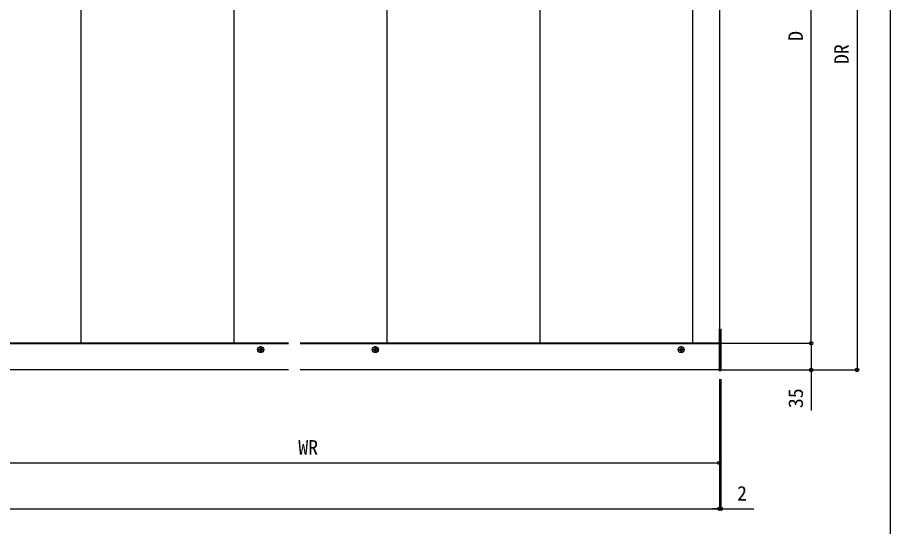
# Model space of a CAD drawing. Units: millimetres, scale not verified. Extents: x -1312 to 1312, y -1952 to 1943.
# Drawn here: x 171 to 1312, y -1188 to -523 of the extents above; entities that cross this region are included whole.
import ezdxf
from ezdxf.enums import TextEntityAlignment as Align

# ---------------------------------------------------------------- set-up
doc = ezdxf.new("R2010")
doc.units = ezdxf.units.MM
doc.header["$LTSCALE"] = 10
for name, color, linetype in [('0-4_YKK_12', 2, 'Continuous'), ('0-5_YKK_13', 4, 'Continuous'), ('0-6_YKK_D', 6, 'Continuous'), ('0-7_YKK_ZWAK', 7, 'Continuous')]:
    doc.layers.add(name, color=color, linetype=linetype)
doc.styles.add('ＭＳ ゴシック', font='')
doc.styles.get('ＭＳ ゴシック').set_extended_font_data('MS Gothic')

msp = doc.modelspace()

# ---------------------------------------------------------------- linework, layer by layer
at = {"layer": '0-4_YKK_12'}
for p, q in [((253.66, -218.83), (253.66, -948.53)), ((453.66, -218.83), (453.66, -948.53)), ((653.66, -218.83), (653.66, -948.53)), ((853.66, -218.83), (853.66, -948.53)), ((1053.66, -218.83), (1053.66, -948.53)), ((1088.66, -218.83), (1088.66, -948.53)), ((-459.84, -948.53), (525.16, -948.53)), ((38.66, -949.02), (525.16, -949.02)), ((540.16, -948.53), (1088.66, -948.53)), ((540.16, -949.02), (1088.66, -949.02)), ((1088.66, -949.02), (1088.66, -983.47)), ((525.16, -983.47), (63.66, -983.47)), ((1088.66, -983.47), (540.16, -983.47))]:
    msp.add_line(p, q, dxfattribs=at)
at = {"layer": '0-5_YKK_13'}
for p, q in [((525.16, -948.52), (-459.84, -948.52)), ((-459.84, -949.02), (525.16, -949.02)), ((484.26, -956.81), (493.06, -956.81)), ((486.42, -956.31), (487.52, -956.29)), ((486.42, -957.31), (487.52, -957.33)), ((487.52, -956.29), (488.04, -956.19)), ((487.52, -957.33), (488.04, -957.43)), ((488.14, -955.67), (488.04, -956.19)), ((488.14, -957.94), (488.04, -957.43)), ((488.16, -954.56), (488.14, -955.67)), ((488.16, -959.05), (488.14, -957.94)), ((488.66, -961.21), (488.66, -952.41)), ((489.16, -954.56), (489.18, -955.67)), ((489.16, -959.05), (489.18, -957.94)), ((489.18, -955.67), (489.28, -956.19)), ((489.18, -957.94), (489.28, -957.43)), ((489.8, -956.29), (489.28, -956.19)), ((489.8, -957.33), (489.28, -957.43)), ((490.91, -956.31), (489.8, -956.29)), ((490.91, -957.31), (489.8, -957.33)), ((634.26, -956.81), (643.06, -956.81)), ((636.42, -956.31), (637.52, -956.29)), ((636.42, -957.31), (637.52, -957.33)), ((637.52, -956.29), (638.04, -956.19)), ((637.52, -957.33), (638.04, -957.43)), ((638.14, -955.67), (638.04, -956.19)), ((638.14, -957.94), (638.04, -957.43)), ((638.16, -954.56), (638.14, -955.67)), ((638.16, -959.05), (638.14, -957.94)), ((638.66, -961.21), (638.66, -952.41)), ((639.16, -954.56), (639.18, -955.67)), ((639.16, -959.05), (639.18, -957.94)), ((639.18, -955.67), (639.28, -956.19)), ((639.18, -957.94), (639.28, -957.43)), ((639.8, -956.29), (639.28, -956.19)), ((639.8, -957.33), (639.28, -957.43)), ((640.91, -956.31), (639.8, -956.29)), ((640.91, -957.31), (639.8, -957.33)), ((1034.26, -956.81), (1043.06, -956.81)), ((1036.42, -956.31), (1037.52, -956.29)), ((1036.42, -957.31), (1037.52, -957.33)), ((1037.52, -956.29), (1038.04, -956.19)), ((1037.52, -957.33), (1038.04, -957.43)), ((1038.14, -955.67), (1038.04, -956.19)), ((1038.14, -957.94), (1038.04, -957.43)), ((1038.16, -954.56), (1038.14, -955.67)), ((1038.16, -959.05), (1038.14, -957.94)), ((1038.66, -961.21), (1038.66, -952.41)), ((1039.16, -954.56), (1039.18, -955.67)), ((1039.16, -959.05), (1039.18, -957.94)), ((1039.18, -955.67), (1039.28, -956.19)), ((1039.18, -957.94), (1039.28, -957.43)), ((1039.8, -956.29), (1039.28, -956.19)), ((1039.8, -957.33), (1039.28, -957.43)), ((1040.91, -956.31), (1039.8, -956.29)), ((1040.91, -957.31), (1039.8, -957.33))]:
    msp.add_line(p, q, dxfattribs=at)
for points in [[(1088.66, -930.01), (1089.16, -930.01), (1089.16, -984.47), (1088.66, -984.47)], [(1089.16, -930.01), (1090.66, -930.01), (1090.66, -984.47), (1089.16, -984.47)]]:
    msp.add_lwpolyline(points, close=True, dxfattribs=at)
msp.add_lwpolyline([(540.16, -949.02), (1088.66, -949.02), (1088.66, -948.52), (540.16, -948.52)], dxfattribs=at)
for centre, radius in [((488.66, -956.81), 4), ((490.78, -958.93), 0.3), ((638.66, -956.81), 4), ((640.78, -958.93), 0.3), ((1038.66, -956.81), 4), ((1040.78, -958.93), 0.3)]:
    msp.add_circle(centre, radius, dxfattribs=at)
for centre, start, end in [((488.66, -956.81), 167.44414, 192.55586), ((488.66, -956.81), 77.44414, 102.55586), ((488.66, -956.81), 257.44414, 282.55586), ((488.66, -956.81), 347.44414, 12.55586), ((638.66, -956.81), 167.44414, 192.55586), ((638.66, -956.81), 77.44414, 102.55586), ((638.66, -956.81), 257.44414, 282.55586), ((638.66, -956.81), 347.44414, 12.55586), ((1038.66, -956.81), 167.44414, 192.55586), ((1038.66, -956.81), 77.44414, 102.55586), ((1038.66, -956.81), 257.44414, 282.55586), ((1038.66, -956.81), 347.44414, 12.55586)]:
    msp.add_arc(centre, 2.3, start, end, dxfattribs=at)
at = {"layer": '0-6_YKK_D'}
for p, q in [((1208.66, -948.53), (1208.66, -133.53)), ((1268.66, -133.52), (1268.66, -983.47)), ((1089.16, -948.53), (1209.66, -948.53)), ((1089.66, -948.52), (1209.66, -948.52)), ((1089.66, -983.47), (1269.66, -983.47)), ((1089.66, -983.47), (1209.66, -983.47)), ((1088.66, -995.47), (1088.66, -1165.93)), ((1088.66, -995.47), (1088.66, -1105.93)), ((1088.66, -995.47), (1088.66, -1165.93)), ((1090.66, -995.47), (1090.66, -1165.93)), ((38.66, -1104.93), (1088.66, -1104.93)), ((-1011.34, -1164.93), (1088.66, -1164.93)), ((1088.66, -1164.93), (1079.66, -1164.93)), ((1088.66, -1164.93), (1090.66, -1164.93)), ((1090.66, -1164.93), (1133.73, -1164.93))]:
    msp.add_line(p, q, dxfattribs=at)
msp.add_lwpolyline([(1208.66, -948.52), (1208.66, -983.47), (1208.66, -1036.45)], dxfattribs=at)
for centre in [(1208.66, -948.52), (1208.66, -948.53), (1208.66, -983.47), (1268.66, -983.47), (1088.66, -1104.93), (1088.66, -1164.93), (1088.66, -1164.93), (1090.66, -1164.93)]:
    msp.add_circle(centre, 2.25, dxfattribs=at)
at = {"layer": '0-7_YKK_ZWAK'}
msp.add_lwpolyline([(-1312.5, -1952.2), (1312.5, -1952.2), (1312.5, 1872.8)], dxfattribs=at)

# ---------------------------------------------------------------- texts
at = {"layer": '0-6_YKK_D', "style": 'ＭＳ ゴシック'}
for s, p in [('D', (1203.66, -553.36)), ('DR', (1263.66, -583.61)), ('35', (1203.66, -1033.37))]:
    msp.add_text(s, height=19.06, rotation=90, dxfattribs=at).set_placement(p, align=Align.BOTTOM_LEFT)
for s, p in [('WR', (537.88, -1099.93)), ('2', (1111.74, -1159.93))]:
    msp.add_text(s, height=19.06, dxfattribs=at).set_placement(p, align=Align.BOTTOM_LEFT)

doc.saveas('drawing.dxf')
